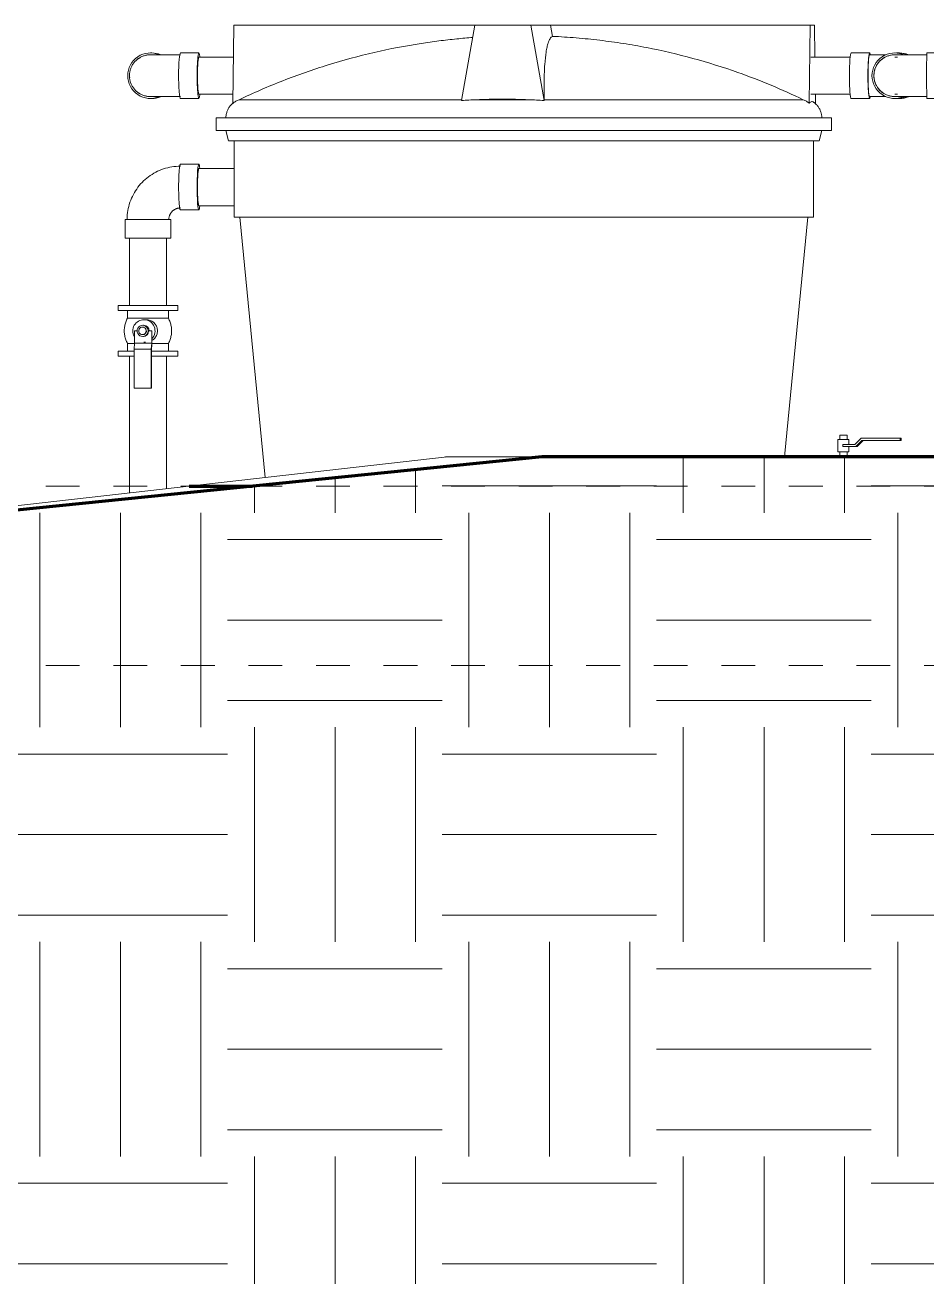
# Model space of a CAD drawing. Header units: metres. Extents: x 3 to 183, y -124 to 10.
# Drawn here: x 75.967 to 78.637, y -2.361 to 1.364 of the extents above; entities that cross this region are included whole.
import ezdxf

# ---------------------------------------------------------------- set-up
doc = ezdxf.new("R2010")
doc.units = ezdxf.units.M
doc.linetypes.add('Centre', pattern=[0.03175, 0.00635, -0.00475, 0.0159, -0.00475])
for name, color, linetype, lineweight in [('A-FLOR-LEVL', 7, 'Continuous', 9), ('C-TOPO', 7, 'Continuous', 9), ('C-TOPO-MAJR', 7, 'Continuous', 70), ('P-PIPE', 7, 'Continuous', 9), ('P-SANR-FIXT', 7, 'Continuous', 9)]:
    doc.layers.add(name, color=color, linetype=linetype, lineweight=lineweight)
pattern_1 = [(0, (-92.979, 0), (0.635, 0.635), [0.635, -0.635]), (0, (-92.979, 0.2381), (0.635, 0.635), [0.635, -0.635]), (0, (-92.979, 0.47625), (0.635, 0.635), [0.635, -0.635]), (90, (-92.9, 0.5556), (-0.635, 0.635), [0.635, -0.635]), (90, (-92.661, 0.5556), (-0.635, 0.635), [0.635, -0.635]), (90, (-92.423, 0.5556), (-0.635, 0.635), [0.635, -0.635])]

# ---------------------------------------------------------------- blocks, each defined once
blk = doc.blocks.new('YADRAN_LASQUEMAS_ARQ_MO_000_SITIO_rvt-2-Elevación 01')
at = {"layer": 'C-TOPO', "true_color": 0xaaaaaa}
h = blk.add_hatch(dxfattribs=at)
h.set_pattern_fill('FP_14', color=253, style=0, pattern_type=2)
h.set_pattern_definition(pattern_1)
h.paths.add_polyline_path([(-119.0433, -2.3606), (-96.0812, -2.3606), (-96.0812, 0.087), (-96.2622, 0.087), (-98.6359, -0.1534), (-99.2222, -0.1945), (-100.0958, -0.2552), (-101.3901, -0.2966), (-103.1512, -0.3324), (-103.2774, -0.3389), (-103.3601, -0.3406), (-103.8678, -0.3259), (-105.732, -0.3456), (-106.1847, -0.3332), (-106.9648, -0.3214), (-107.4208, -0.3116), (-111.3007, -0.3573), (-111.7652, -0.3569), (-112.0883, -0.3632), (-113.647, -0.413), (-113.9332, -0.4163), (-114.8635, -0.4301), (-117.4948, -0.5303), (-118.7588, -0.5724), (-119.0433, -0.5832), (-119.0433, -2.3506)])
h = blk.add_hatch(dxfattribs=at)
h.set_pattern_fill('FP_14', color=253, style=0, pattern_type=2)
h.set_pattern_definition(pattern_1)
h.paths.add_polyline_path([(-94.2669, -2.3606), (-90.8247, -2.3606), (-90.8247, 0.087), (-96.0812, 0.087), (-96.0812, -2.3606)])
at = {"layer": 'C-TOPO', "color": 253, "true_color": 0xaaaaaa}
for p, q in [((-96.5431, 0.087), (-98.6784, -0.1564)), ((-96.2622, 0.087), (-98.6272, -0.1528)), ((-96.5431, 0.087), (-96.5483, 0.086)), ((-96.5431, 0.087), (-96.5477, 0.0861)), ((-96.5431, 0.087), (-96.2622, 0.087)), ((-96.5431, 0.087), (-96.5408, 0.087)), ((-96.0812, 0.087), (-96.2622, 0.087)), ((-91.2886, 0.087), (-96.0812, 0.087))]:
    blk.add_line(p, q, dxfattribs=at)
at = {"layer": 'C-TOPO', "color": 253, "lineweight": 70, "true_color": 0xaaaaaa}
for p, q in [((-96.2622, 0.087), (-98.6272, -0.1528)), ((-96.0812, 0.087), (-96.2622, 0.087)), ((-91.2886, 0.087), (-96.0812, 0.087))]:
    blk.add_line(p, q, dxfattribs=at)
at = {"layer": 'C-TOPO-MAJR', "color": 253, "true_color": 0xaaaaaa}
blk.add_line((-97.3061, 0), (-97.1203, 0), dxfattribs=at)
blk = doc.blocks.new('M_Las Quemas- Abastecimiento - M_Las Quemas- Abastecimiento-2189080-Elevación 01')
at = {"layer": 'P-SANR-FIXT', "color": 8, "lineweight": 18, "true_color": 0x808080}
for p, q in [((-97.1771, 1.1324), (-97.1741, 1.3639)), ((-96.4606, 1.3639), (-97.1741, 1.3639)), ((-96.4606, 1.3639), (-96.4998, 1.1411)), ((-96.4606, 1.3639), (-96.2948, 1.3639)), ((-96.2948, 1.3639), (-96.2364, 1.3639)), ((-96.2556, 1.1409), (-96.2948, 1.3639)), ((-96.2364, 1.3639), (-96.231, 1.3308)), ((-95.4677, 1.3639), (-96.2364, 1.3639)), ((-95.4677, 1.3639), (-95.4707, 1.1328)), ((-95.4551, 1.3639), (-95.4677, 1.3639)), ((-95.4539, 1.2694), (-95.4551, 1.3639)), ((-95.452, 1.1303), (-95.4524, 1.1594)), ((-97.1589, 1.1432), (-96.4994, 1.1432)), ((-96.4567, 1.1432), (-96.3793, 1.1432)), ((-96.3793, 1.1432), (-96.3015, 1.1432)), ((-96.2556, 1.1432), (-95.4882, 1.1432)), ((-97.2264, 1.0892), (-97.2264, 1.0521)), ((-97.2264, 1.0892), (-96.3843, 1.0892)), ((-96.3843, 1.0892), (-95.4048, 1.0892)), ((-95.4048, 1.0521), (-95.4048, 1.0892)), ((-97.2264, 1.0521), (-96.3843, 1.0521)), ((-97.1978, 1.0521), (-97.1898, 1.0221)), ((-96.3843, 1.0521), (-95.4048, 1.0521)), ((-95.4415, 1.0221), (-95.4334, 1.0521)), ((-97.1898, 1.0221), (-97.0543, 1.0221)), ((-97.1732, 1.0221), (-97.1732, 0.7953)), ((-97.0542, 1.0221), (-96.3816, 1.0221)), ((-96.3816, 1.0221), (-95.4415, 1.0221)), ((-95.458, 0.7953), (-95.458, 1.0221)), ((-97.1732, 0.7953), (-96.3803, 0.7953)), ((-97.1564, 0.7953), (-97.0817, 0.0256)), ((-96.3803, 0.7953), (-95.458, 0.7953)), ((-95.5435, 0.087), (-95.4748, 0.7953))]:
    blk.add_line(p, q, dxfattribs=at)
at = {"layer": 'P-SANR-FIXT', "color": 8, "lineweight": 18, "true_color": 0x808080, "flags": 128}
for points in [[(-97.1978, 1.0892), (-97.1977, 1.0915), (-97.1976, 1.0938), (-97.1974, 1.0961), (-97.197, 1.0984), (-97.1966, 1.1007), (-97.1961, 1.1029), (-97.1955, 1.1052), (-97.1948, 1.1074), (-97.194, 1.1096), (-97.1931, 1.1117), (-97.1922, 1.1138), (-97.1912, 1.1159), (-97.19, 1.1179), (-97.1888, 1.1199), (-97.1876, 1.1218), (-97.1862, 1.1237), (-97.1848, 1.1255), (-97.1833, 1.1273), (-97.1817, 1.129), (-97.1801, 1.1306), (-97.1784, 1.1322), (-97.1766, 1.1337), (-97.1748, 1.1351), (-97.174, 1.1357)], [(-95.4578, 1.1361), (-95.4559, 1.1347), (-95.4541, 1.1333), (-95.4524, 1.1317), (-95.4507, 1.1302), (-95.4491, 1.1285), (-95.4475, 1.1268), (-95.4461, 1.125), (-95.4447, 1.1232), (-95.4433, 1.1213), (-95.4421, 1.1194), (-95.4409, 1.1174), (-95.4398, 1.1153), (-95.4388, 1.1133), (-95.4379, 1.1111), (-95.437, 1.109), (-95.4363, 1.1068), (-95.4356, 1.1046), (-95.435, 1.1024), (-95.4345, 1.1001), (-95.4341, 1.0978), (-95.4338, 1.0955), (-95.4336, 1.0932), (-95.4335, 1.0909), (-95.4334, 1.0892)]]:
    blk.add_lwpolyline(points, dxfattribs=at)
at = {"layer": 'P-SANR-FIXT', "color": 8, "lineweight": 18, "true_color": 0x808080}
for points, knots in [([(-96.4671, 1.3274), (-96.4829, 1.3262), (-96.5162, 1.3233), (-96.567, 1.3175), (-96.6488, 1.306), (-96.7589, 1.2848), (-96.8958, 1.2479), (-97.0296, 1.2011), (-97.1163, 1.1635), (-97.1589, 1.1432)], [-0.924672, -0.924672, -0.924672, -0.924672, -0.8636364, -0.7954545, -0.7272727, -0.5454545, -0.3636364, -0.1818182, 0, 0, 0, 0]), ([(-96.231, 1.3308), (-96.2323, 1.3301), (-96.234, 1.3288), (-96.2363, 1.3262), (-96.2379, 1.3239), (-96.2395, 1.3213), (-96.2415, 1.3172), (-96.2441, 1.3104), (-96.2471, 1.2994), (-96.2508, 1.28), (-96.2541, 1.2492), (-96.2561, 1.202), (-96.256, 1.1639), (-96.2556, 1.1432)], [-1, -1, -1, -1, -0.931818, -0.897727, -0.863636, -0.829545, -0.795455, -0.727273, -0.636364, -0.545455, -0.363636, -0.181818, 0, 0, 0, 0]), ([(-95.4882, 1.1432), (-95.5511, 1.1736), (-95.6588, 1.2185), (-95.8149, 1.2672), (-95.9289, 1.2938), (-96.0211, 1.31), (-96.0907, 1.3196), (-96.1605, 1.3267), (-96.2075, 1.3297), (-96.231, 1.3308)], [-1, -1, -1, -1, -0.727273, -0.545455, -0.363636, -0.272727, -0.181818, -0.090909, 0, 0, 0, 0]), ([(-95.4557, 1.1342), (-95.4559, 1.1344), (-95.4565, 1.1351), (-95.4576, 1.136), (-95.459, 1.1368), (-95.4609, 1.1377), (-95.4635, 1.1379), (-95.467, 1.1369), (-95.4695, 1.1344), (-95.4707, 1.1328)], [-0.8, -0.8, -0.8, -0.8, -0.775, -0.7, -0.625, -0.55, -0.4, -0.2, 0, 0, 0, 0])]:
    blk.add_open_spline(points, degree=3, knots=knots, dxfattribs=at)
for points in [[(-97.1589, 1.1432), (-97.1623, 1.1419), (-97.1687, 1.1389), (-97.1744, 1.1347), (-97.1771, 1.1324)], [(-96.4567, 1.1432), (-96.4638, 1.143), (-96.4782, 1.1424), (-96.4926, 1.1415), (-96.4998, 1.1411)], [(-96.3791, 1.1449), (-96.392, 1.1449), (-96.4179, 1.1446), (-96.4437, 1.1438), (-96.4567, 1.1432)], [(-96.3015, 1.1432), (-96.3144, 1.1438), (-96.3402, 1.1446), (-96.3661, 1.1449), (-96.3791, 1.1449)], [(-96.2556, 1.1409), (-96.2633, 1.1414), (-96.2785, 1.1423), (-96.2938, 1.1429), (-96.3015, 1.1432)], [(-96.2556, 1.1432), (-96.2556, 1.1429), (-96.2557, 1.1421), (-96.2556, 1.1413), (-96.2556, 1.1409)], [(-95.4707, 1.1328), (-95.4733, 1.135), (-95.4788, 1.139), (-95.485, 1.142), (-95.4882, 1.1432)]]:
    blk.add_open_spline(points, degree=3, dxfattribs=at)
blk = doc.blocks.new('Plastico - Codo - PL - Codo-V228-Elevación 01')
at = {"layer": 'P-PIPE'}
for p, q in [((-97.2779, 0.9521), (-97.3327, 0.9521)), ((-97.496, 0.7885), (-97.496, 0.7335)), ((-97.3614, 0.7885), (-97.496, 0.7885)), ((-97.3612, 0.7885), (-97.3614, 0.7885)), ((-97.3612, 0.7335), (-97.3612, 0.7885)), ((-97.3327, 0.8173), (-97.2779, 0.8173)), ((-97.496, 0.7335), (-97.3614, 0.7335)), ((-97.3614, 0.7335), (-97.3612, 0.7335))]:
    blk.add_line(p, q, dxfattribs=at)
at = {"layer": 'P-PIPE', "flags": 128}
for points in [[(-97.3327, 0.9465), (-97.339, 0.9463), (-97.3453, 0.9459), (-97.3516, 0.9453), (-97.3579, 0.9444), (-97.3641, 0.9433), (-97.3702, 0.9419), (-97.3763, 0.9403), (-97.3824, 0.9384), (-97.3883, 0.9363), (-97.3942, 0.934), (-97.3999, 0.9314), (-97.4056, 0.9286), (-97.4111, 0.9255), (-97.4165, 0.9223), (-97.4218, 0.9188), (-97.4269, 0.9151), (-97.4319, 0.9113), (-97.4368, 0.9072), (-97.4414, 0.9029), (-97.4459, 0.8985), (-97.4502, 0.8939), (-97.4543, 0.8891), (-97.4582, 0.8841), (-97.4619, 0.879), (-97.4654, 0.8738), (-97.4687, 0.8684), (-97.4718, 0.8629), (-97.4747, 0.8573), (-97.4773, 0.8515), (-97.4797, 0.8457), (-97.4819, 0.8397), (-97.4838, 0.8337), (-97.4855, 0.8277), (-97.4869, 0.8215), (-97.4881, 0.8153), (-97.4891, 0.8091), (-97.4898, 0.8028), (-97.4902, 0.7965), (-97.4904, 0.7902), (-97.4904, 0.7885)], [(-97.3669, 0.7885), (-97.3669, 0.7899), (-97.3668, 0.7913), (-97.3667, 0.7926), (-97.3665, 0.794), (-97.3662, 0.7954), (-97.3659, 0.7967), (-97.3656, 0.7981), (-97.3651, 0.7994), (-97.3647, 0.8007), (-97.3642, 0.802), (-97.3636, 0.8032), (-97.363, 0.8045), (-97.3623, 0.8057), (-97.3616, 0.8069), (-97.3609, 0.808), (-97.3601, 0.8091), (-97.3592, 0.8102), (-97.3584, 0.8113), (-97.3574, 0.8123), (-97.3565, 0.8133), (-97.3555, 0.8142), (-97.3544, 0.8151), (-97.3534, 0.816), (-97.3522, 0.8168), (-97.3511, 0.8175), (-97.35, 0.8183), (-97.3488, 0.8189), (-97.3475, 0.8195), (-97.3463, 0.8201), (-97.345, 0.8206), (-97.3438, 0.8211), (-97.3425, 0.8215), (-97.3412, 0.8219), (-97.3398, 0.8222), (-97.3385, 0.8225), (-97.3371, 0.8227), (-97.3358, 0.8228), (-97.3344, 0.8229), (-97.3331, 0.823), (-97.3327, 0.823)]]:
    blk.add_lwpolyline(points, dxfattribs=at)
at = {"layer": 'P-PIPE'}
for centre, start_param, end_param in [((-97.3327, 0.8847), 0, 3.141593), ((-97.2779, 0.8847), 0, 3.141593), ((-97.2779, 0.8847), 5.676321, 6.283185), ((-97.2779, 0.8847), 3.141593, 3.747563)]:
    blk.add_ellipse(centre, major_axis=(0, 0.0674), ratio=0.075455, start_param=start_param, end_param=end_param, dxfattribs=at)
blk = doc.blocks.new('Plastico - Codo - PL - Codo-V229-Elevación 01')
at = {"layer": 'P-PIPE'}
for p, q in [((-97.4172, 1.2818), (-97.4214, 1.2818)), ((-97.2779, 1.2818), (-97.3327, 1.2818)), ((-97.4214, 1.147), (-97.4172, 1.147)), ((-97.3327, 1.147), (-97.2779, 1.147))]:
    blk.add_line(p, q, dxfattribs=at)
at = {"layer": 'P-PIPE', "flags": 128}
for points in [[(-97.4834, 1.2144), (-97.4834, 1.2169), (-97.4832, 1.2193), (-97.483, 1.2218), (-97.4826, 1.2242), (-97.4822, 1.2267), (-97.4816, 1.2291), (-97.481, 1.2315), (-97.4803, 1.2338), (-97.4795, 1.2362), (-97.4785, 1.2385), (-97.4775, 1.2407), (-97.4764, 1.2429), (-97.4753, 1.2451), (-97.474, 1.2472), (-97.4726, 1.2493), (-97.4712, 1.2513), (-97.4697, 1.2532), (-97.4681, 1.2551), (-97.4664, 1.2569), (-97.4647, 1.2587), (-97.4629, 1.2604), (-97.461, 1.262), (-97.4591, 1.2635), (-97.4571, 1.265), (-97.455, 1.2664), (-97.4529, 1.2677), (-97.4508, 1.2689), (-97.4486, 1.27), (-97.4463, 1.271), (-97.444, 1.272), (-97.4417, 1.2728), (-97.4394, 1.2736), (-97.437, 1.2742), (-97.4346, 1.2748), (-97.4322, 1.2753), (-97.4297, 1.2756), (-97.4273, 1.2759), (-97.4248, 1.2761), (-97.4223, 1.2762), (-97.4217, 1.2762)], [(-97.3327, 1.2762), (-97.3365, 1.2762), (-97.3404, 1.2762), (-97.3441, 1.2762), (-97.3479, 1.2762), (-97.3516, 1.2762), (-97.3553, 1.2762), (-97.3589, 1.2762), (-97.3625, 1.2762), (-97.366, 1.2762), (-97.3695, 1.2762), (-97.3729, 1.2762), (-97.3762, 1.2762), (-97.3794, 1.2762), (-97.3826, 1.2762), (-97.3856, 1.2762), (-97.3886, 1.2762), (-97.3914, 1.2762), (-97.3942, 1.2762), (-97.3968, 1.2762), (-97.3993, 1.2762), (-97.4017, 1.2762), (-97.404, 1.2762), (-97.4062, 1.2762), (-97.4082, 1.2762), (-97.4101, 1.2762), (-97.4119, 1.2762), (-97.4135, 1.2762), (-97.415, 1.2762), (-97.4163, 1.2762), (-97.4175, 1.2762), (-97.4185, 1.2762), (-97.4194, 1.2762), (-97.4202, 1.2762), (-97.4208, 1.2762), (-97.4212, 1.2762), (-97.4215, 1.2762), (-97.4217, 1.2762), (-97.4217, 1.2762)], [(-97.4217, 1.2762), (-97.4216, 1.2762), (-97.4214, 1.2762)], [(-97.4217, 1.1527), (-97.4241, 1.1527), (-97.4266, 1.1529), (-97.4291, 1.1531), (-97.4315, 1.1534), (-97.4339, 1.1539), (-97.4363, 1.1544), (-97.4387, 1.1551), (-97.4411, 1.1558), (-97.4434, 1.1566), (-97.4457, 1.1575), (-97.448, 1.1585), (-97.4502, 1.1596), (-97.4523, 1.1608), (-97.4545, 1.1621), (-97.4565, 1.1634), (-97.4585, 1.1649), (-97.4605, 1.1664), (-97.4624, 1.168), (-97.4642, 1.1697), (-97.466, 1.1714), (-97.4676, 1.1732), (-97.4693, 1.1751), (-97.4708, 1.177), (-97.4722, 1.179), (-97.4736, 1.181), (-97.4749, 1.1831), (-97.4761, 1.1853), (-97.4772, 1.1875), (-97.4783, 1.1897), (-97.4792, 1.192), (-97.4801, 1.1944), (-97.4808, 1.1967), (-97.4815, 1.1991), (-97.482, 1.2015), (-97.4825, 1.2039), (-97.4829, 1.2064), (-97.4832, 1.2088), (-97.4833, 1.2113), (-97.4834, 1.2137), (-97.4834, 1.2144)], [(-97.4214, 1.1527), (-97.4216, 1.1527), (-97.4217, 1.1527)], [(-97.4217, 1.1527), (-97.4216, 1.1527), (-97.4214, 1.1527), (-97.421, 1.1527), (-97.4204, 1.1527), (-97.4197, 1.1527), (-97.4189, 1.1527), (-97.4179, 1.1527), (-97.4168, 1.1527), (-97.4155, 1.1527), (-97.4141, 1.1527), (-97.4125, 1.1527), (-97.4108, 1.1527), (-97.4089, 1.1527), (-97.407, 1.1527), (-97.4049, 1.1527), (-97.4026, 1.1527), (-97.4003, 1.1527), (-97.3978, 1.1527), (-97.3952, 1.1527), (-97.3925, 1.1527), (-97.3897, 1.1527), (-97.3868, 1.1527), (-97.3837, 1.1527), (-97.3806, 1.1527), (-97.3774, 1.1527), (-97.3742, 1.1527), (-97.3708, 1.1527), (-97.3674, 1.1527), (-97.3639, 1.1527), (-97.3603, 1.1527), (-97.3567, 1.1527), (-97.353, 1.1527), (-97.3493, 1.1527), (-97.3456, 1.1527), (-97.3418, 1.1527), (-97.338, 1.1527), (-97.3342, 1.1527), (-97.3327, 1.1527)]]:
    blk.add_lwpolyline(points, dxfattribs=at)
at = {"layer": 'P-PIPE'}
for centre, major_axis, ratio, start_param, end_param in [((-97.4214, 1.2144), (0, 0.0674), 0.997149, 5.88509, 7.853982), ((-97.4214, 1.2144), (0, 0.0617), 0.997149, 0.523599, 0.61756), ((-97.4214, 1.2144), (0, 0.0618), 0.997149, 6.22182, 6.315376), ((-97.4172, 1.2144), (0, 0.0674), 0.997149, 5.882024, 6.283185), ((-97.3327, 1.2144), (0, 0.0674), 0.075455, 0, 1.570796), ((-97.2779, 1.2144), (0, 0.0674), 0.075455, 5.676321, 7.853982), ((-97.4214, 1.2144), (0, 0.0674), 0.997149, 1.570796, 3.540697), ((-97.4214, 1.2144), (0, 0.0618), 0.997149, 1.488336, 1.570796), ((-97.4214, 1.2144), (0, 0.0617), 0.997149, 1.570796, 1.653257), ((-97.3327, 1.2144), (0, 0.0674), 0.075455, 1.570796, 3.141593), ((-97.2779, 1.2144), (0, 0.0674), 0.075455, 1.570796, 3.747563), ((-97.4214, 1.2144), (0, 0.0617), 0.997149, 2.524032, 2.617994), ((-97.4214, 1.2144), (0, 0.0617), 0.997149, 2.94197, 3.205842), ((-97.4172, 1.2144), (0, 0.0674), 0.997149, 3.141593, 3.539219)]:
    blk.add_ellipse(centre, major_axis=major_axis, ratio=ratio, start_param=start_param, end_param=end_param, dxfattribs=at)
blk = doc.blocks.new('M_Ball Valve - 50-150 mm - 110 mm-V231-Elevación 01')
at = {"layer": 'P-PIPE'}
for p, q in [((-97.5166, 0.5343), (-97.5166, 0.5193)), ((-97.3409, 0.5343), (-97.5166, 0.5343)), ((-97.3406, 0.5343), (-97.3409, 0.5343)), ((-97.3406, 0.5193), (-97.3406, 0.5343)), ((-97.5166, 0.5193), (-97.3409, 0.5193)), ((-97.4891, 0.5193), (-97.4891, 0.4968)), ((-97.3683, 0.4968), (-97.4891, 0.4968)), ((-97.4334, 0.4923), (-97.4405, 0.4923)), ((-97.3681, 0.4968), (-97.3683, 0.4968)), ((-97.3681, 0.4968), (-97.3681, 0.5193)), ((-97.3409, 0.5193), (-97.3406, 0.5193)), ((-97.4685, 0.4593), (-97.4606, 0.4593)), ((-97.4685, 0.4231), (-97.4685, 0.4593)), ((-97.4442, 0.4703), (-97.4451, 0.4703)), ((-97.4451, 0.4483), (-97.4442, 0.4483)), ((-97.4414, 0.4758), (-97.4442, 0.4758)), ((-97.4405, 0.4703), (-97.4414, 0.4703)), ((-97.4414, 0.4483), (-97.4405, 0.4483)), ((-97.4266, 0.4593), (-97.4176, 0.4593)), ((-97.4176, 0.4593), (-97.4171, 0.4593)), ((-97.4176, 0.4593), (-97.4176, 0.4231)), ((-97.4171, 0.4205), (-97.4171, 0.4593)), ((-97.4891, 0.4218), (-97.4891, 0.3993)), ((-97.4687, 0.4218), (-97.4891, 0.4218)), ((-97.4698, 0.405), (-97.4685, 0.4231)), ((-97.4685, 0.4231), (-97.4176, 0.4231)), ((-97.4442, 0.4428), (-97.443, 0.4428)), ((-97.4426, 0.4428), (-97.4414, 0.4428)), ((-97.4405, 0.4263), (-97.4357, 0.4263)), ((-97.4176, 0.4231), (-97.419, 0.405)), ((-97.4185, 0.4023), (-97.4171, 0.4205)), ((-97.3683, 0.4218), (-97.417, 0.4218)), ((-97.3681, 0.4218), (-97.3683, 0.4218)), ((-97.3681, 0.3993), (-97.3681, 0.4218)), ((-97.5166, 0.3993), (-97.5166, 0.3843)), ((-97.4702, 0.3993), (-97.5166, 0.3993)), ((-97.5166, 0.3843), (-97.4702, 0.3843)), ((-97.4698, 0.405), (-97.419, 0.405)), ((-97.4698, 0.2893), (-97.4698, 0.405)), ((-97.419, 0.405), (-97.419, 0.2893)), ((-97.4185, 0.2893), (-97.4185, 0.4023)), ((-97.3409, 0.3993), (-97.4185, 0.3993)), ((-97.4185, 0.3843), (-97.3409, 0.3843)), ((-97.3406, 0.3993), (-97.3409, 0.3993)), ((-97.3409, 0.3843), (-97.3406, 0.3843)), ((-97.3406, 0.3843), (-97.3406, 0.3993)), ((-97.419, 0.2893), (-97.4698, 0.2893)), ((-97.419, 0.2893), (-97.4185, 0.2893))]:
    blk.add_line(p, q, dxfattribs=at)
at = {"layer": 'P-PIPE', "flags": 128}
for points in [[(-97.4891, 0.4218), (-97.4906, 0.4246), (-97.4919, 0.4274), (-97.4931, 0.4302), (-97.4942, 0.4332), (-97.4952, 0.4361), (-97.4961, 0.4391), (-97.4968, 0.4422), (-97.4975, 0.4452), (-97.498, 0.4483), (-97.4984, 0.4514), (-97.4986, 0.4545), (-97.4987, 0.4576), (-97.4987, 0.4607), (-97.4986, 0.4638), (-97.4984, 0.467), (-97.498, 0.4701), (-97.4975, 0.4731), (-97.4969, 0.4762), (-97.4962, 0.4792), (-97.4953, 0.4822), (-97.4943, 0.4852), (-97.4932, 0.4881), (-97.492, 0.491), (-97.4907, 0.4938), (-97.4893, 0.4966), (-97.4891, 0.4968)], [(-97.3681, 0.4968), (-97.3667, 0.494), (-97.3654, 0.4912), (-97.3642, 0.4883), (-97.363, 0.4854), (-97.3621, 0.4825), (-97.3612, 0.4795), (-97.3604, 0.4764), (-97.3598, 0.4734), (-97.3593, 0.4703), (-97.3589, 0.4672), (-97.3587, 0.4641), (-97.3586, 0.461), (-97.3586, 0.4579), (-97.3587, 0.4547), (-97.3589, 0.4516), (-97.3593, 0.4485), (-97.3598, 0.4454), (-97.3604, 0.4424), (-97.3611, 0.4394), (-97.362, 0.4364), (-97.363, 0.4334), (-97.3641, 0.4305), (-97.3653, 0.4276), (-97.3666, 0.4248), (-97.368, 0.422), (-97.3681, 0.4218)]]:
    blk.add_lwpolyline(points, dxfattribs=at)
at = {"layer": 'P-PIPE'}
for centre, major_axis, start_param, end_param in [((-97.4405, 0.4593), (0, 0.033), 0, 2.094395), ((-97.4405, 0.4593), (0, 0.033), 3.932816, 6.283185), ((-97.4442, 0.4593), (0, 0.0165), 0, 3.141593), ((-97.4451, 0.4593), (0, 0.011), 0, 3.141593), ((-97.4451, 0.4593), (0, 0.011), 3.141593, 6.283185), ((-97.4442, 0.4593), (0, 0.0165), 3.141593, 6.283185), ((-97.4442, 0.4593), (0, 0.011), 6.026562, 6.283185), ((-97.4442, 0.4593), (0, 0.011), 3.141593, 6.021386), ((-97.443, 0.4593), (0, 0.0165), 3.141593, 4.712389), ((-97.4414, 0.4593), (0, 0.0165), 0, 0.084196), ((-97.4414, 0.4593), (0, 0.0165), 4.712389, 6.283185)]:
    blk.add_ellipse(centre, major_axis=major_axis, ratio=0.997149, start_param=start_param, end_param=end_param, dxfattribs=at)
blk.add_open_spline([(-97.4334, 0.4923), (-97.4297, 0.4923), (-97.426, 0.4917), (-97.4224, 0.4904)], degree=3, dxfattribs=at)
blk.add_open_spline([(-97.4221, 0.4903), (-97.4185, 0.489), (-97.4118, 0.4851), (-97.4043, 0.4761), (-97.4002, 0.4651), (-97.4002, 0.4534), (-97.4043, 0.4424), (-97.4105, 0.435), (-97.4152, 0.4317), (-97.4169, 0.4307)], degree=3, knots=[-0.8888889, -0.8888889, -0.8888889, -0.8888889, -0.7777778, -0.6666667, -0.5555556, -0.4444444, -0.3333333, -0.2222222, -0.1670986, -0.1670986, -0.1670986, -0.1670986], dxfattribs=at)
blk = doc.blocks.new('M_Ball Valve - 50-150 mm - 110 mm-V234-Elevación 01')
at = {"layer": 'P-PIPE'}
for p, q in [((-95.3805, 0.1502), (-95.3805, 0.1381)), ((-95.3586, 0.1502), (-95.3805, 0.1502)), ((-95.3585, 0.1381), (-95.3585, 0.1502)), ((-95.386, 0.1381), (-95.386, 0.1018)), ((-95.3531, 0.1381), (-95.386, 0.1381)), ((-95.3714, 0.1168), (-95.3714, 0.1232)), ((-95.3354, 0.1232), (-95.3714, 0.1232)), ((-95.3327, 0.1168), (-95.3714, 0.1168)), ((-95.353, 0.1232), (-95.353, 0.1381)), ((-95.353, 0.1018), (-95.353, 0.1168)), ((-95.3173, 0.1413), (-95.3354, 0.1232)), ((-95.3327, 0.1168), (-95.3146, 0.135)), ((-95.3289, 0.1168), (-95.3327, 0.1168)), ((-95.3108, 0.135), (-95.3289, 0.1168)), ((-95.2019, 0.1413), (-95.3173, 0.1413)), ((-95.3146, 0.135), (-95.2019, 0.135)), ((-95.1981, 0.1413), (-95.2019, 0.1413)), ((-95.2019, 0.135), (-95.2019, 0.1413)), ((-95.2019, 0.135), (-95.1981, 0.135)), ((-95.1981, 0.1413), (-95.1981, 0.135)), ((-95.4025, 0.0897), (-95.4025, 0.087)), ((-95.3366, 0.0897), (-95.4025, 0.0897)), ((-95.386, 0.1018), (-95.3531, 0.1018)), ((-95.3805, 0.1018), (-95.3805, 0.0897)), ((-95.3585, 0.0897), (-95.3585, 0.1018)), ((-95.3365, 0.0897), (-95.3366, 0.0897)), ((-95.3365, 0.087), (-95.3365, 0.0897))]:
    blk.add_line(p, q, dxfattribs=at)
blk = doc.blocks.new('Plastico - Codo - PL - Codo-V236-Elevación 01')
at = {"layer": 'P-PIPE'}
for p, q in [((-95.2919, 1.2818), (-95.3467, 1.2818)), ((-95.2032, 1.2818), (-95.2073, 1.2818)), ((-95.3467, 1.147), (-95.2919, 1.147)), ((-95.2073, 1.147), (-95.2032, 1.147))]:
    blk.add_line(p, q, dxfattribs=at)
at = {"layer": 'P-PIPE', "flags": 128}
for points in [[(-95.2919, 1.2762), (-95.288, 1.2762), (-95.2842, 1.2762), (-95.2804, 1.2762), (-95.2767, 1.2762), (-95.2729, 1.2762), (-95.2693, 1.2762), (-95.2656, 1.2762), (-95.262, 1.2762), (-95.2585, 1.2762), (-95.2551, 1.2762), (-95.2517, 1.2762), (-95.2484, 1.2762), (-95.2451, 1.2762), (-95.243, 1.2762)], [(-95.2439, 1.1527), (-95.2471, 1.1527), (-95.2504, 1.1527), (-95.2538, 1.1527), (-95.2572, 1.1527), (-95.2607, 1.1527), (-95.2643, 1.1527), (-95.2679, 1.1527), (-95.2715, 1.1527), (-95.2752, 1.1527), (-95.279, 1.1527), (-95.2828, 1.1527), (-95.2866, 1.1527), (-95.2904, 1.1527), (-95.2919, 1.1527)]]:
    blk.add_lwpolyline(points, dxfattribs=at)
at = {"layer": 'P-PIPE'}
for centre, major_axis, ratio, start_param, end_param in [((-95.3467, 1.2144), (0, 0.0674), 0.075455, 0, 1.570796), ((-95.2919, 1.2144), (0, 0.0674), 0.075455, 5.852137, 7.853982), ((-95.2919, 1.2144), (0, 0.0618), 0.075455, 6.108652, 7.853982), ((-95.2073, 1.2144), (0, 0.0674), 0.997149, 5.885479, 6.359661), ((-95.2032, 1.2144), (0, 0.0674), 0.997149, 5.886374, 6.283185), ((-95.3467, 1.2144), (0, 0.0674), 0.075455, 1.570796, 3.141593), ((-95.2919, 1.2144), (0, 0.0674), 0.075455, 1.570796, 3.569468), ((-95.2919, 1.2144), (0, 0.0617), 0.075455, 1.570796, 3.316126), ((-95.2073, 1.2144), (0, 0.0674), 0.997149, 3.065117, 3.539295), ((-95.2032, 1.2144), (0, 0.0674), 0.997149, 3.141593, 3.540317)]:
    blk.add_ellipse(centre, major_axis=major_axis, ratio=ratio, start_param=start_param, end_param=end_param, dxfattribs=at)
blk = doc.blocks.new('Plastico - Codo - PL - Codo-V237-Elevación 01')
at = {"layer": 'P-PIPE'}
for p, q in [((-95.2169, 1.2818), (-95.2175, 1.2818)), ((-95.2175, 1.2762), (-95.2175, 1.2762)), ((-95.0674, 1.2818), (-95.1224, 1.2818)), ((-95.2175, 1.1527), (-95.2175, 1.1527)), ((-95.2175, 1.147), (-95.2169, 1.147)), ((-95.1224, 1.147), (-95.0674, 1.147))]:
    blk.add_line(p, q, dxfattribs=at)
at = {"layer": 'P-PIPE', "flags": 128}
for points in [[(-95.2793, 1.2144), (-95.2792, 1.2169), (-95.2791, 1.2193), (-95.2788, 1.2218), (-95.2785, 1.2242), (-95.278, 1.2267), (-95.2775, 1.2291), (-95.2769, 1.2315), (-95.2761, 1.2338), (-95.2753, 1.2362), (-95.2744, 1.2385), (-95.2734, 1.2407), (-95.2723, 1.2429), (-95.2711, 1.2451), (-95.2698, 1.2472), (-95.2685, 1.2493), (-95.267, 1.2513), (-95.2655, 1.2532), (-95.2639, 1.2551), (-95.2623, 1.2569), (-95.2605, 1.2587), (-95.2587, 1.2604), (-95.2569, 1.262), (-95.2549, 1.2635), (-95.2529, 1.265), (-95.2509, 1.2664), (-95.2488, 1.2677), (-95.2466, 1.2689), (-95.2444, 1.27), (-95.2422, 1.271), (-95.2399, 1.272), (-95.2376, 1.2728), (-95.2352, 1.2736), (-95.2328, 1.2742), (-95.2304, 1.2748), (-95.228, 1.2753), (-95.2256, 1.2756), (-95.2231, 1.2759), (-95.2206, 1.2761), (-95.2182, 1.2762), (-95.2175, 1.2762)], [(-95.1224, 1.2762), (-95.1262, 1.2762), (-95.13, 1.2762), (-95.1339, 1.2762), (-95.1377, 1.2762), (-95.1415, 1.2762), (-95.1452, 1.2762), (-95.1489, 1.2762), (-95.1526, 1.2762), (-95.1562, 1.2762), (-95.1597, 1.2762), (-95.1632, 1.2762), (-95.1667, 1.2762), (-95.17, 1.2762), (-95.1733, 1.2762), (-95.1765, 1.2762), (-95.1796, 1.2762), (-95.1826, 1.2762), (-95.1855, 1.2762), (-95.1883, 1.2762), (-95.1911, 1.2762), (-95.1936, 1.2762), (-95.1961, 1.2762), (-95.1985, 1.2762), (-95.2007, 1.2762), (-95.2028, 1.2762), (-95.2048, 1.2762), (-95.2066, 1.2762), (-95.2084, 1.2762), (-95.2099, 1.2762), (-95.2113, 1.2762), (-95.2126, 1.2762), (-95.2138, 1.2762), (-95.2148, 1.2762), (-95.2156, 1.2762), (-95.2163, 1.2762), (-95.2168, 1.2762), (-95.2172, 1.2762), (-95.2174, 1.2762), (-95.2175, 1.2762)], [(-95.2175, 1.1527), (-95.22, 1.1527), (-95.2224, 1.1529), (-95.2249, 1.1531), (-95.2273, 1.1534), (-95.2298, 1.1539), (-95.2322, 1.1544), (-95.2346, 1.1551), (-95.2369, 1.1558), (-95.2393, 1.1566), (-95.2416, 1.1575), (-95.2438, 1.1585), (-95.246, 1.1596), (-95.2482, 1.1608), (-95.2503, 1.1621), (-95.2524, 1.1634), (-95.2544, 1.1649), (-95.2563, 1.1664), (-95.2582, 1.168), (-95.26, 1.1697), (-95.2618, 1.1714), (-95.2635, 1.1732), (-95.2651, 1.1751), (-95.2666, 1.177), (-95.2681, 1.179), (-95.2695, 1.181), (-95.2708, 1.1831), (-95.272, 1.1853), (-95.2731, 1.1875), (-95.2741, 1.1897), (-95.2751, 1.192), (-95.2759, 1.1944), (-95.2767, 1.1967), (-95.2773, 1.1991), (-95.2779, 1.2015), (-95.2784, 1.2039), (-95.2787, 1.2064), (-95.279, 1.2088), (-95.2792, 1.2113), (-95.2793, 1.2137), (-95.2793, 1.2144)], [(-95.2175, 1.1527), (-95.2174, 1.1527), (-95.2172, 1.1527), (-95.2168, 1.1527), (-95.2163, 1.1527), (-95.2156, 1.1527), (-95.2148, 1.1527), (-95.2138, 1.1527), (-95.2126, 1.1527), (-95.2113, 1.1527), (-95.2099, 1.1527), (-95.2083, 1.1527), (-95.2066, 1.1527), (-95.2048, 1.1527), (-95.2028, 1.1527), (-95.2007, 1.1527), (-95.1985, 1.1527), (-95.1961, 1.1527), (-95.1936, 1.1527), (-95.191, 1.1527), (-95.1883, 1.1527), (-95.1855, 1.1527), (-95.1826, 1.1527), (-95.1796, 1.1527), (-95.1765, 1.1527), (-95.1733, 1.1527), (-95.17, 1.1527), (-95.1666, 1.1527), (-95.1632, 1.1527), (-95.1597, 1.1527), (-95.1562, 1.1527), (-95.1525, 1.1527), (-95.1489, 1.1527), (-95.1452, 1.1527), (-95.1414, 1.1527), (-95.1376, 1.1527), (-95.1338, 1.1527), (-95.13, 1.1527), (-95.1262, 1.1527), (-95.1224, 1.1527)]]:
    blk.add_lwpolyline(points, dxfattribs=at)
at = {"layer": 'P-PIPE'}
for centre, major_axis, ratio, start_param, end_param in [((-95.2175, 1.2144), (0, 0.0674), 0.999939, 5.885563, 7.853982), ((-95.2175, 1.2144), (0, 0.0618), 0.999939, 0.523599, 1.570796), ((-95.2175, 1.2144), (0, 0.0617), 0.999939, 6.20385, 6.457718), ((-95.2169, 1.2144), (0, 0.0674), 0.999939, 5.885602, 6.283185), ((-95.1224, 1.2144), (0, 0.0674), 0.011072, 0, 1.570796), ((-95.0674, 1.2144), (0, 0.0674), 0.011072, 5.677208, 7.853982), ((-95.2175, 1.2144), (0, 0.0674), 0.999939, 1.570796, 3.538198), ((-95.2175, 1.2144), (0, 0.0618), 0.999939, 1.570796, 2.617994), ((-95.1224, 1.2144), (0, 0.0674), 0.011072, 1.570796, 3.141593), ((-95.0674, 1.2144), (0, 0.0674), 0.011072, 1.570796, 3.747563), ((-95.2175, 1.2144), (0, 0.0618), 0.999939, 2.96706, 3.208437), ((-95.2169, 1.2144), (0, 0.0674), 0.999939, 3.141593, 3.538103)]:
    blk.add_ellipse(centre, major_axis=major_axis, ratio=ratio, start_param=start_param, end_param=end_param, dxfattribs=at)

msp = doc.modelspace()

# ---------------------------------------------------------------- linework, layer by layer
at = {"layer": 'A-FLOR-LEVL', "color": 253, "linetype": 'Centre', "true_color": 0xaaaaaa}
for p, q in [((54.4283, 0), (96.9164, 0)), ((54.4283, -0.5305), (95.6464, -0.5305))]:
    msp.add_line(p, q, dxfattribs=at)
at = {"layer": 'P-PIPE'}
for p, q in [((76.5839, 1.2694), (76.4814, 1.2694)), ((78.4097, 1.2694), (78.2937, 1.2694)), ((78.5503, 1.2694), (78.5423, 1.2694)), ((76.4814, 1.1594), (76.5825, 1.1594)), ((78.2937, 1.1594), (78.4097, 1.1594)), ((78.5423, 1.1594), (78.5503, 1.1594)), ((76.5869, 0.9397), (76.4814, 0.9397)), ((76.4814, 0.8297), (76.5869, 0.8297)), ((76.2756, 0.7335), (76.2756, 0.5343)), ((76.3856, 0.5343), (76.3856, 0.7335)), ((76.2756, 0.3843), (76.2756, -0.0202)), ((76.3856, -0.0077), (76.3856, 0.3843))]:
    msp.add_line(p, q, dxfattribs=at)
for centre, start_param, end_param in [((76.4814, 1.2144), 0, 1.570796), ((76.4814, 1.2144), 1.570796, 3.141593), ((76.4814, 0.8847), 0, 1.570796), ((76.4814, 0.8847), 1.570796, 3.141593)]:
    msp.add_ellipse(centre, major_axis=(0, 0.055), ratio=0.075455, start_param=start_param, end_param=end_param, dxfattribs=at)

# ---------------------------------------------------------------- block references
at = {"lineweight": 5}
msp.add_blockref('YADRAN_LASQUEMAS_ARQ_MO_000_SITIO_rvt-2-Elevación 01', (173.7592, 0), dxfattribs=at)
at = {"layer": 'P-PIPE'}
for name in ['Plastico - Codo - PL - Codo-V229-Elevación 01', 'Plastico - Codo - PL - Codo-V236-Elevación 01', 'Plastico - Codo - PL - Codo-V237-Elevación 01', 'Plastico - Codo - PL - Codo-V228-Elevación 01', 'M_Ball Valve - 50-150 mm - 110 mm-V231-Elevación 01', 'M_Ball Valve - 50-150 mm - 110 mm-V234-Elevación 01']:
    msp.add_blockref(name, (173.7592, 0), dxfattribs=at)
at = {"layer": 'P-SANR-FIXT', "color": 8, "lineweight": 18, "true_color": 0x808080}
msp.add_blockref('M_Las Quemas- Abastecimiento - M_Las Quemas- Abastecimiento-2189080-Elevación 01', (173.7592, 0), dxfattribs=at)

doc.saveas('drawing.dxf')
